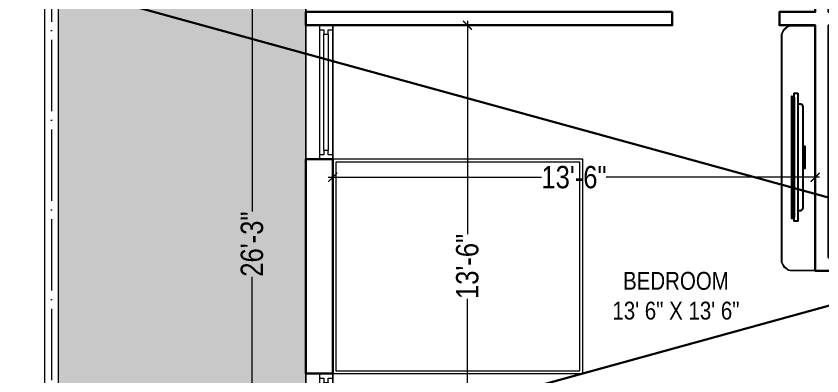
# Model space of a CAD drawing. Header units: millimetres. Extents: x 56222 to 120458, y -162468 to -121287.
# Drawn here: x 114707.6 to 114978.2, y -158330.1 to -158209.3 of the extents above; entities that cross this region are included whole.
import ezdxf

# ---------------------------------------------------------------- set-up
doc = ezdxf.new("R2010")
doc.units = ezdxf.units.MM
doc.header["$MEASUREMENT"] = 0
doc.header["$PDMODE"] = 35
doc.linetypes.add('ACAD_ISO04W100', pattern=[30, 24, -3, 0, -3])
doc.layers.get('Defpoints').update_dxf_attribs({"color": 220})
for name, color, linetype, lineweight in [('Farniture', 59, 'Continuous', 25), ('FIRST FLOOR', 7, 'Continuous', 9), ('FIRST FLOOR  ( PLINE )', 5, 'Continuous', 30), ('FIRST FLOOR ( DIM )', 250, 'Continuous', 9), ('FIRST FLOOR ( DW_RAIL )', 7, 'Continuous', 9), ('FIRST FLOOR ( TEXT )', 7, 'Continuous', 9), ('FURNITURE', 59, 'Continuous', 9), ('GROUND FLOOR', 7, 'Continuous', 9), ('SECOND FLOOR  ( PLINE )', 251, 'Continuous', 30), ('X_GARDEN ( HATCH )', 251, 'Continuous', 9)]:
    doc.layers.add(name, color=color, linetype=linetype, lineweight=lineweight)
doc.styles.add('Cn_BT_7½', font='swissc.ttf', dxfattribs={"height": 7.5})
doc.styles.add('KATHA', font='swissc.ttf')
doc.dimstyles.new('Cn_BT_7½', dxfattribs={"dimtxt": 9, "dimasz": 3, "dimexe": 1.5, "dimexo": 0, "dimgap": 0.09, "dimtad": 0, "dimdec": 3, "dimzin": 3, "dimdsep": 46, "dimlunit": 4, "dimtxsty": 'Cn_BT_7½', "dimblk": 'ARCHTICK', "dimcen": 0.09, "dimdle": 1.5, "dimclrd": 251, "dimclre": 251, "dimclrt": 14, "dimadec": 0, "dimazin": 0, "dimtfac": 0.75, "dimtdec": 3, "dimtofl": 0, "dimtmove": 0, "dimatfit": 3, "dimfxl": 0, "dimtolj": 1, "dimtzin": 0, "dimlwd": 15, "dimlwe": 15, "dimarcsym": 0})

# ---------------------------------------------------------------- blocks, each defined once
blk = doc.blocks.new('_ArchTick')
at = {"color": 0, "linetype": 'ByBlock', "const_width": 0.15}
blk.add_lwpolyline([(-0.5, -0.5), (0.5, 0.5)], dxfattribs=at)
blk = doc.blocks.new('*D302')
at = {"layer": 'Defpoints', "color": 0, "transparency": 16777216}
for p in [(114813.94, -158263.43), (114975.94, -158275.38), (114813.94, -158281.38)]:
    blk.add_point(p, dxfattribs=at)
at = {"layer": 'FIRST FLOOR ( DIM )', "color": 251, "lineweight": 15, "transparency": 16777216}
for p, q in [((114813.94, -158281.38), (114813.94, -158261.93)), ((114975.94, -158275.38), (114975.94, -158261.93)), ((114812.44, -158263.43), (114884.08, -158263.43)), ((114977.44, -158263.43), (114905.8, -158263.43))]:
    blk.add_line(p, q, dxfattribs=at)
at = {"layer": 'FIRST FLOOR ( DIM )', "color": 251, "lineweight": 15, "transparency": 16777216, "xscale": 3, "yscale": 3, "zscale": 3, "rotation": 180}
blk.add_blockref('_ArchTick', (114813.94, -158263.43), dxfattribs=at)
at = {"layer": 'FIRST FLOOR ( DIM )', "color": 251, "lineweight": 15, "transparency": 16777216, "xscale": 3, "yscale": 3, "zscale": 3}
blk.add_blockref('_ArchTick', (114975.94, -158263.43), dxfattribs=at)
at = {"layer": 'FIRST FLOOR ( DIM )', "color": 14, "transparency": 16777216, "insert": (114894.94, -158263.43), "char_height": 7.5, "attachment_point": 5, "style": 'Cn_BT_7½'}
blk.add_mtext('\\A1;13\'-6"', dxfattribs=at)
blk = doc.blocks.new('*D296')
at = {"layer": 'Defpoints', "color": 0, "transparency": 16777216}
for p in [(114849.94, -158212.38), (114849.94, -158374.38), (114859.13, -158374.38)]:
    blk.add_point(p, dxfattribs=at)
at = {"layer": 'FIRST FLOOR ( DIM )', "color": 251, "lineweight": 15, "transparency": 16777216}
for p, q in [((114859.13, -158210.88), (114859.13, -158282.52)), ((114849.94, -158212.38), (114860.63, -158212.38)), ((114859.13, -158375.88), (114859.13, -158304.24)), ((114849.94, -158374.38), (114860.63, -158374.38))]:
    blk.add_line(p, q, dxfattribs=at)
at = {"layer": 'FIRST FLOOR ( DIM )', "color": 251, "lineweight": 15, "transparency": 16777216, "xscale": 3, "yscale": 3, "zscale": 3}
for p, rotation in [((114859.13, -158212.38), 90), ((114859.13, -158374.38), 270)]:
    blk.add_blockref('_ArchTick', p, dxfattribs=dict(at, rotation=rotation))
at = {"layer": 'FIRST FLOOR ( DIM )', "color": 14, "transparency": 16777216, "insert": (114859.13, -158293.38), "char_height": 7.5, "attachment_point": 5, "rotation": 90, "style": 'Cn_BT_7½'}
blk.add_mtext('\\A1;13\'-6"', dxfattribs=at)
blk = doc.blocks.new('*D294')
at = {"layer": 'Defpoints', "color": 0, "transparency": 16777216}
for p in [(114804.94, -158128.38), (114786.82, -158443.38), (114804.94, -158443.38)]:
    blk.add_point(p, dxfattribs=at)
at = {"layer": 'FIRST FLOOR ( DIM )', "color": 251, "lineweight": 15, "transparency": 16777216}
for p, q in [((114786.82, -158126.88), (114786.82, -158274.89)), ((114804.94, -158128.38), (114785.32, -158128.38)), ((114786.82, -158444.88), (114786.82, -158296.88)), ((114804.94, -158443.38), (114785.32, -158443.38))]:
    blk.add_line(p, q, dxfattribs=at)
at = {"layer": 'FIRST FLOOR ( DIM )', "color": 251, "lineweight": 15, "transparency": 16777216, "xscale": 3, "yscale": 3, "zscale": 3}
for p, rotation in [((114786.82, -158128.38), 90), ((114786.82, -158443.38), 270)]:
    blk.add_blockref('_ArchTick', p, dxfattribs=dict(at, rotation=rotation))
at = {"layer": 'FIRST FLOOR ( DIM )', "color": 14, "transparency": 16777216, "insert": (114786.82, -158285.88), "char_height": 7.5, "attachment_point": 5, "rotation": 90, "style": 'Cn_BT_7½'}
blk.add_mtext('\\A1;26\'-3"', dxfattribs=at)
blk = doc.blocks.new('tv')
at = {"layer": 'Farniture'}
for points in [[(47049.68, -94850.89), (47017.64, -94850.89), (47017.64, -94849.96), (47049.68, -94849.96)], [(47048.97, -94849.55), (47018.36, -94849.55), (47018.36, -94849.43), (47048.97, -94849.43)], [(47048.62, -94849.96), (47018.71, -94849.96), (47018.71, -94849.55), (47048.62, -94849.55)], [(47030.87, -94852.22), (47036.46, -94852.22), (47036.46, -94852.63), (47030.87, -94852.63)]]:
    blk.add_lwpolyline(points, close=True, dxfattribs=at)
blk.add_lwpolyline([(47046.93, -94850.89), (47020.39, -94850.89), (47020.39, -94851.6, 0.414214), (47021.02, -94852.22), (47046.31, -94852.22, 0.414214), (47046.93, -94851.6)], format="xyb", close=True, dxfattribs=at)

msp = doc.modelspace()

# ---------------------------------------------------------------- hatches: boundary and pattern name
at = {"layer": 'X_GARDEN ( HATCH )'}
h = msp.add_hatch(dxfattribs=at)
h.set_pattern_fill('GRASS', color=104, scale=5, style=0)
h.set_pattern_definition([(90, (13594.9812, 893.4752), (-3.535533905, 3.535533905), [0.9375, -6.13356781]), (45, (13594.981, 893.475), (-3.5355339, 3.5355339), [0.9375, -4.0625]), (135, (13594.981, 893.475), (-3.5355339, -3.5355339), [0.9375, -4.0625])])
h.paths.add_polyline_path([(114804.93568, -158099.13434), (114721.68568, -158099.13434), (114721.68568, -158557.13434), (114804.93568, -158557.13434)])

# ---------------------------------------------------------------- linework, layer by layer
at = {"layer": 'FIRST FLOOR'}
for p, q in [((114804.93568, -158128.38434), (114804.93568, -158444.88434)), ((114927.93568, -158207.88434), (114927.93568, -158212.38434)), ((114963.93568, -158207.88434), (114963.93568, -158212.38434)), ((114927.93568, -158212.38434), (114804.93568, -158212.38434)), ((114813.93568, -158212.38434), (114813.93568, -158374.38434)), ((114975.93568, -158212.38434), (114963.93568, -158212.38434)), ((114975.93568, -158212.38434), (114975.93568, -158294.88434)), ((114813.93568, -158257.38434), (114804.93568, -158257.38434)), ((115074.93568, -158294.88434), (114975.93568, -158294.88434)), ((114813.93568, -158329.38434), (114804.93568, -158329.38434))]:
    msp.add_line(p, q, dxfattribs=at)
at = {"layer": 'FIRST FLOOR  ( PLINE )'}
for points in [[(114813.93568, -158132.88434), (114975.93568, -158132.88434), (114975.93568, -158207.88434), (114963.93568, -158207.88434), (114963.93568, -158212.38434), (114975.93568, -158212.38434), (114975.93568, -158294.88434), (115074.93568, -158294.88434), (115074.93568, -158266.38434), (115070.43568, -158266.38434), (115070.43568, -158290.38434), (114980.43568, -158290.38434), (114980.43568, -158212.38434), (115040.43568, -158212.38434), (115040.43568, -158207.88434), (114980.43568, -158207.88434), (114980.43568, -158128.38434), (114804.93568, -158128.38434), (114804.93568, -158183.88434), (114813.93568, -158183.88434)], [(114927.93568, -158207.88434), (114804.93568, -158207.88434), (114804.93568, -158212.38434), (114927.93568, -158212.38434)], [(114813.93568, -158257.38434), (114804.93568, -158257.38434), (114804.93568, -158329.38434), (114813.93568, -158329.38434)]]:
    msp.add_lwpolyline(points, close=True, dxfattribs=at)
at = {"layer": 'FIRST FLOOR ( DW_RAIL )'}
for points in [[(114809.43568, -158212.38434), (114809.43568, -158213.88434), (114810.93568, -158213.88434), (114810.93568, -158215.38434), (114812.43568, -158215.38434), (114812.43568, -158254.38434), (114810.93568, -158254.38434), (114810.93568, -158255.88434), (114809.43568, -158255.88434), (114809.43568, -158257.38434), (114813.93568, -158257.38434), (114813.93568, -158255.88434), (114812.43568, -158255.88434), (114812.43568, -158254.38434), (114810.93568, -158254.38434), (114810.93568, -158215.38434), (114812.43568, -158215.38434), (114812.43568, -158213.88434), (114813.93568, -158213.88434), (114813.93568, -158212.38434), (114809.43568, -158212.38434), (114809.43568, -158257.38434), (114813.93568, -158257.38434), (114813.93568, -158212.38434)], [(114809.43568, -158329.38434), (114809.43568, -158330.88434), (114810.93568, -158330.88434), (114810.93568, -158332.38434), (114812.43568, -158332.38434), (114812.43568, -158371.38434), (114810.93568, -158371.38434), (114810.93568, -158372.88434), (114809.43568, -158372.88434), (114809.43568, -158374.38434), (114813.93568, -158374.38434), (114813.93568, -158372.88434), (114812.43568, -158372.88434), (114812.43568, -158371.38434), (114810.93568, -158371.38434), (114810.93568, -158332.38434), (114812.43568, -158332.38434), (114812.43568, -158330.88434), (114813.93568, -158330.88434), (114813.93568, -158329.38434), (114809.43568, -158329.38434), (114809.43568, -158374.38434), (114813.93568, -158374.38434), (114813.93568, -158329.38434)]]:
    msp.add_lwpolyline(points, close=True, dxfattribs=at)
at = {"layer": 'FURNITURE'}
for points in [[(114964.66572, -158215.47393, -0.285508079), (114967.49642, -158212.38434), (114975.93568, -158212.38434), (114975.93568, -158294.88434), (114967.49642, -158294.88434, -0.285488109), (114964.66577, -158291.79503)], [(114964.80899, -158215.48738, -0.283198222), (114967.51627, -158212.52761), (114975.93565, -158212.52761), (114975.93571, -158294.74107), (114967.51627, -158294.74107, -0.283177914), (114964.80904, -158291.78158)], [(114964.86549, -158215.49275, -0.282251932), (114967.5242, -158212.58411), (114975.93565, -158212.58411), (114975.93571, -158294.68457), (114967.5242, -158294.68457, -0.282231485), (114964.86554, -158291.7762)]]:
    msp.add_lwpolyline(points, format="xyb", close=True, dxfattribs=at)
for points in [[(114897.93568, -158257.38434), (114813.93568, -158257.38434), (114813.93568, -158329.38434), (114897.93568, -158329.38434)], [(114896.93568, -158258.38434), (114814.93568, -158258.38434), (114814.93568, -158328.38434), (114896.93568, -158328.38434)]]:
    msp.add_lwpolyline(points, close=True, dxfattribs=at)
at = {"layer": 'GROUND FLOOR'}
for p, q in [((114717.18568, -158094.63434), (114717.18568, -158561.63434)), ((114717.18568, -158094.63434), (114717.18568, -158561.63434)), ((114721.68568, -158099.13434), (114721.68568, -158557.13434))]:
    msp.add_line(p, q, dxfattribs=at)
at = {"layer": 'GROUND FLOOR', "color": 1, "linetype": 'ACAD_ISO04W100'}
msp.add_line((114719.43568, -158096.88434), (114719.43568, -158559.38434), dxfattribs=at)
at = {"layer": 'SECOND FLOOR  ( PLINE )'}
for p, q in [((113576.41025, -158693.39293), (116516.02946, -157883.44022)), ((113576.41025, -157883.44022), (116516.02946, -158693.39293))]:
    msp.add_line(p, q, dxfattribs=at)
at = {"layer": 'X_GARDEN ( HATCH )'}
msp.add_lwpolyline([(114804.93568, -158099.13434), (114721.68568, -158099.13434), (114721.68568, -158557.13434), (114804.93568, -158557.13434)], close=True, dxfattribs=at)

# ---------------------------------------------------------------- block references
at = {"layer": 'FURNITURE', "xscale": 1.342294704634696, "yscale": 1.342294704634696, "zscale": 1.342294704634696, "rotation": 90}
msp.add_blockref('tv', (-12347.74824, -221389.75395), dxfattribs=at)

# ---------------------------------------------------------------- texts
at = {"layer": 'FIRST FLOOR ( TEXT )', "insert": (114929.1805, -158303.25649), "char_height": 6, "attachment_point": 5, "style": 'KATHA'}
msp.add_mtext('BEDROOM\\P13\' 6" X 13\' 6"', dxfattribs=at)

# ---------------------------------------------------------------- dimensions: what is measured, and where the dimension line sits
at = {"layer": 'FIRST FLOOR ( DIM )'}
for base, p1, p2, picture, middle in [((114786.82489, -158443.38434), (114804.93568, -158128.38434), (114804.93568, -158443.38434), '*D294', (114786.82489, -158285.88434)), ((114859.13221, -158374.38434), (114849.93568, -158212.38434), (114849.93568, -158374.38434), '*D296', (114859.13221, -158293.38434))]:
    dim = msp.add_linear_dim(base=base, p1=p1, p2=p2, angle=90, dimstyle='Cn_BT_7½', dxfattribs=at)
    dim.commit()
    dim.dimension.update_dxf_attribs({"geometry": picture, "text_midpoint": middle})
dim = msp.add_linear_dim(base=(114813.93568, -158263.43044), p1=(114975.93568, -158275.38434), p2=(114813.93568, -158281.38434), dimstyle='Cn_BT_7½', dxfattribs=at)
dim.commit()
dim.dimension.update_dxf_attribs({"geometry": '*D302', "text_midpoint": (114894.93568, -158263.43044)})

doc.saveas('drawing.dxf')
